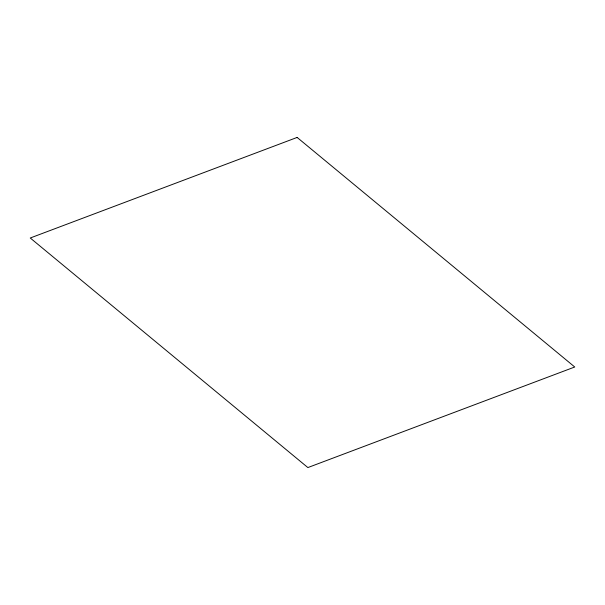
<?xml version="1.0" encoding="UTF-8"?>
<svg xmlns="http://www.w3.org/2000/svg" width="605" height="605" viewBox="0 0 605 605"><rect width="100%" height="100%" fill="white"/><g stroke="black" fill="none" stroke-linecap="round" stroke-linejoin="round"><path stroke-width="0.91" d="M297.131 137.433L30.25 237.999L307.869 467.567L574.75 367.001L297.131 137.433"/></g></svg>
